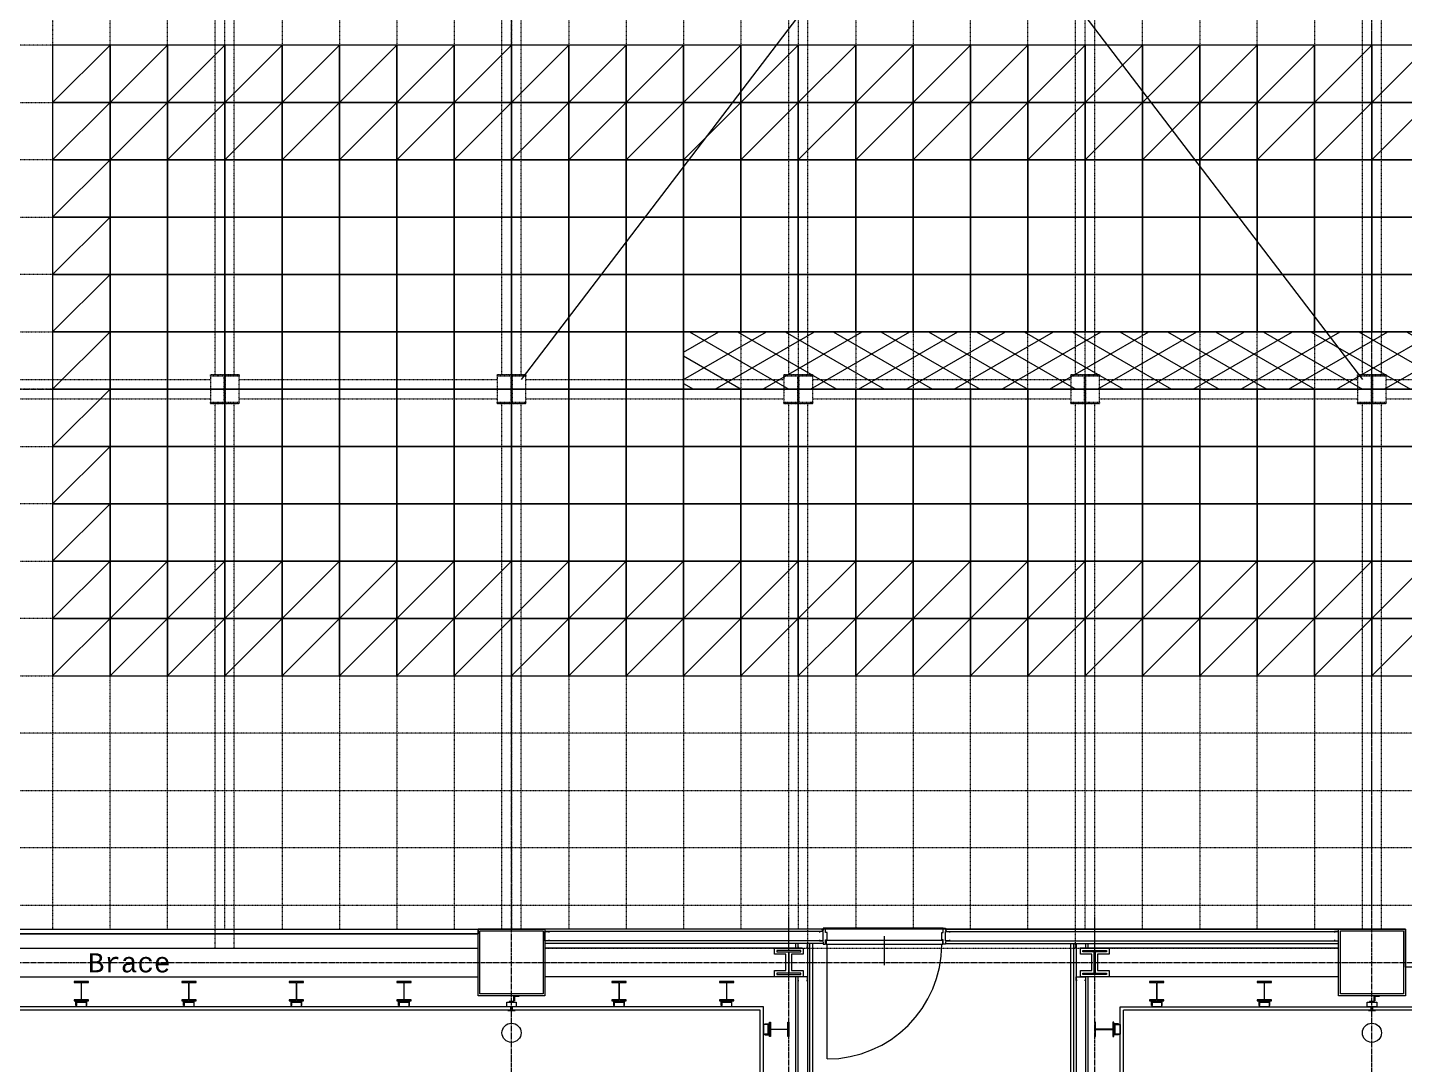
# Model space of a CAD drawing. Extents: x 73996 to 686888, y -9729 to 263202.
# Drawn here: x 295862 to 310266, y 180135 to 190987 of the extents above; entities that cross this region are included whole.
import ezdxf
from ezdxf.enums import TextEntityAlignment as Align

# ---------------------------------------------------------------- set-up
doc = ezdxf.new("R2010")
doc.units = 0
doc.header["$LTSCALE"] = 20
doc.linetypes.add('Data Center Layout_L20$0$CENTER', pattern=[2, 1.25, -0.25, 0.25, -0.25])
doc.linetypes.add('Data Center Layout_L20$0$DOTK1', pattern=[0.1, 0.05, -0.05])
for name, color, linetype, lineweight in [('Data Center Layout_L20$0$$ALDG', 252, 'Data Center Layout_L20$0$DOTK1', 0), ('Data Center Layout_L20$0$$ALDG-P', 252, 'Continuous', 0), ('Data Center Layout_L20$0$$AREA-RC', 252, 'Continuous', 0), ('Data Center Layout_L20$0$$OOBIKI', 252, 'Data Center Layout_L20$0$DOTK1', 0), ('Data Center Layout_L20$0$ARC', 252, 'Continuous', 0), ('Data Center Layout_L20$0$H-SIN', 252, 'Data Center Layout_L20$0$CENTER', 9), ('Data Center Layout_L20$0$HOJO1', 252, 'Continuous', 0), ('Data Center Layout_L20$0$K-SIN', 252, 'Data Center Layout_L20$0$CENTER', 9), ('Data Center Layout_L20$0$SUGATA3', 252, 'Continuous', 0)]:
    doc.layers.add(name, color=color, linetype=linetype, lineweight=lineweight)
doc.styles.add('Data Center Layout_L20$0$ATS', font='monotxt', dxfattribs={"bigfont": 'BIGFONT'})

# ---------------------------------------------------------------- blocks, each defined once
blk = doc.blocks.new('Data Center Layout_L20$0$45%-AL-G')
blk.add_line((600, 600), (0, 0))
blk.add_lwpolyline([(0, 0), (600, 0), (600, 600), (0, 600)], close=True)
blk = doc.blocks.new('Data Center Layout_L20$0$BLANK')
blk.add_lwpolyline([(0, 0), (600, 0), (600, 600), (0, 600)], close=True)
blk = doc.blocks.new('Data Center Layout_L20$0$A$C80dc7663')
at = {"layer": 'Data Center Layout_L20$0$$ALDG-P', "linetype": 'Data Center Layout_L20$0$DOTK1'}
h = blk.add_hatch(dxfattribs=at)
h.set_pattern_fill('EXP', color=256, scale=100, style=0)
h.set_pattern_definition([(30, (275940.24, 28654.4), (-125, 216.50635), []), (330, (275940.24, 28654.4), (125, 216.50635), [])])
h.paths.add_polyline_path([(344740.24, 154045.59), (362140.24, 154045.59), (362140.24, 154645.59), (344740.24, 154645.59)])
at = {"layer": 'Data Center Layout_L20$0$$ALDG'}
for p, q in [((339340.24, 148395.59), (339340.24, 184153.09)), ((339940.24, 148395.59), (339940.24, 184153.09)), ((340540.24, 184153.09), (340540.24, 148395.59)), ((341140.24, 184153.09), (341140.24, 148395.59)), ((341740.24, 184153.09), (341740.24, 148395.59)), ((342340.24, 184153.09), (342340.24, 148395.59)), ((343540.24, 184153.09), (343540.24, 148395.59)), ((344140.24, 184153.09), (344140.24, 148395.59)), ((344740.24, 184153.09), (344740.24, 148395.59)), ((345340.24, 184153.09), (345340.24, 148395.59)), ((345940.24, 184153.09), (345940.24, 148395.59)), ((346540.24, 184153.09), (346540.24, 148410.59)), ((347140.24, 184153.09), (347140.24, 148410.59)), ((347740.24, 148395.59), (347740.24, 184153.09)), ((348340.24, 148395.59), (348340.24, 184153.09)), ((348940.24, 148395.59), (348940.24, 184153.09)), ((349540.24, 148395.59), (349540.24, 184153.09)), ((350140.24, 184153.09), (350140.24, 148395.59)), ((350740.24, 148395.59), (350740.24, 184153.09)), ((351340.24, 184153.09), (351340.24, 148395.59)), ((338140.24, 179845.59), (338140.24, 148395.59)), ((338740.24, 148395.59), (338740.24, 179845.59)), ((342940.24, 165695.59), (342940.24, 148395.59)), ((351940.24, 148395.59), (351940.24, 165695.59)), ((531290.24, 157645.59), (334590.24, 157645.59)), ((334590.24, 157045.59), (531290.24, 157045.59)), ((531290.24, 156445.59), (334590.24, 156445.59)), ((334590.24, 155845.59), (531290.24, 155845.59)), ((531290.24, 155245.59), (334590.24, 155245.59)), ((334590.24, 154645.59), (531290.24, 154645.59)), ((531290.24, 154045.59), (334590.24, 154045.59)), ((334590.24, 153445.59), (531290.24, 153445.59)), ((531290.24, 152845.59), (334590.24, 152845.59)), ((334590.24, 152245.59), (531290.24, 152245.59)), ((531290.24, 151645.59), (334590.24, 151645.59)), ((334590.24, 151045.59), (531290.24, 151045.59)), ((531290.24, 150445.59), (334590.24, 150445.59)), ((334590.24, 149845.59), (531290.24, 149845.59)), ((531290.24, 149245.59), (334590.24, 149245.59)), ((334590.24, 148645.59), (362115.24, 148645.59))]:
    blk.add_line(p, q, dxfattribs=at)
at = {"layer": 'Data Center Layout_L20$0$$AREA-RC'}
blk.add_lwpolyline([(334590.24, 148345.59), (334590.24, 165445.59), (396940.24, 165445.59), (396940.24, 163045.59), (360940.24, 163045.59), (360940.24, 162445.59), (338140.24, 162445.59), (338140.24, 161245.59), (362140.24, 161245.59), (362140.24, 157645.59), (338140.24, 157645.59), (338140.24, 151045.59), (385540.24, 151045.59), (385540.24, 148945.59), (362165.24, 148945.59), (362165.24, 147995.59), (361290.24, 147995.59), (361290.24, 148395.59), (360590.24, 148395.59), (360590.24, 147995.59), (352290.24, 147995.59), (352290.24, 148395.59), (342590.24, 148395.59), (342590.24, 148345.59)], close=True, dxfattribs=at)
at = {"layer": 'Data Center Layout_L20$0$$OOBIKI'}
for p, q in [((339840.24, 154195.59), (339840.24, 159895.59)), ((340040.24, 154195.59), (340040.24, 159895.59)), ((342840.24, 154195.59), (342840.24, 159895.59)), ((343040.24, 154195.59), (343040.24, 159895.59)), ((345840.24, 154195.59), (345840.24, 159895.59)), ((346040.24, 154195.59), (346040.24, 159895.59)), ((348840.24, 154195.59), (348840.24, 159895.59)), ((349040.24, 154195.59), (349040.24, 159895.59)), ((351840.24, 154195.59), (351840.24, 159895.59)), ((352040.24, 154195.59), (352040.24, 159895.59)), ((337090.24, 154145.59), (339790.24, 154145.59)), ((340090.24, 154145.59), (342790.24, 154145.59)), ((343090.24, 154145.59), (345790.24, 154145.59)), ((346090.24, 154145.59), (348790.24, 154145.59)), ((349090.24, 154145.59), (351790.24, 154145.59)), ((352090.24, 154145.59), (354790.24, 154145.59)), ((337090.24, 153945.59), (339790.24, 153945.59)), ((339840.24, 148195.59), (339840.24, 153895.59)), ((340040.24, 148195.59), (340040.24, 153895.59)), ((340090.24, 153945.59), (342790.24, 153945.59)), ((342840.24, 148395.59), (342840.24, 153895.59)), ((343040.24, 148395.59), (343040.24, 153895.59)), ((343090.24, 153945.59), (345790.24, 153945.59)), ((345840.24, 148195.59), (345840.24, 153895.59)), ((346040.24, 148195.59), (346040.24, 153895.59)), ((346090.24, 153945.59), (348790.24, 153945.59)), ((348840.24, 148195.59), (348840.24, 153895.59)), ((349040.24, 148195.59), (349040.24, 153895.59)), ((349090.24, 153945.59), (351790.24, 153945.59)), ((351840.24, 148395.59), (351840.24, 153895.59)), ((352040.24, 148395.59), (352040.24, 153895.59)), ((352090.24, 153945.59), (354790.24, 153945.59)), ((334290.24, 148195.59), (342590.24, 148195.59)), ((343290.24, 148195.59), (351590.24, 148195.59))]:
    blk.add_line(p, q, dxfattribs=at)
at = {"layer": 'Data Center Layout_L20$0$$OOBIKI', "linetype": 'Data Center Layout_L20$0$DOTK1'}
for points in [[(339790.24, 154195.59), (340090.24, 154195.59), (340090.24, 154180.59), (339945.24, 154180.59), (339945.24, 153910.59), (340090.24, 153910.59), (340090.24, 153895.59), (339790.24, 153895.59), (339790.24, 153910.59), (339935.24, 153910.59), (339935.24, 154180.59), (339790.24, 154180.59)], [(342790.24, 154195.59), (343090.24, 154195.59), (343090.24, 154180.59), (342945.24, 154180.59), (342945.24, 153910.59), (343090.24, 153910.59), (343090.24, 153895.59), (342790.24, 153895.59), (342790.24, 153910.59), (342935.24, 153910.59), (342935.24, 154180.59), (342790.24, 154180.59)], [(345790.24, 154195.59), (346090.24, 154195.59), (346090.24, 154180.59), (345945.24, 154180.59), (345945.24, 153910.59), (346090.24, 153910.59), (346090.24, 153895.59), (345790.24, 153895.59), (345790.24, 153910.59), (345935.24, 153910.59), (345935.24, 154180.59), (345790.24, 154180.59)], [(348790.24, 154195.59), (349090.24, 154195.59), (349090.24, 154180.59), (348945.24, 154180.59), (348945.24, 153910.59), (349090.24, 153910.59), (349090.24, 153895.59), (348790.24, 153895.59), (348790.24, 153910.59), (348935.24, 153910.59), (348935.24, 154180.59), (348790.24, 154180.59)], [(351790.24, 154195.59), (352090.24, 154195.59), (352090.24, 154180.59), (351945.24, 154180.59), (351945.24, 153910.59), (352090.24, 153910.59), (352090.24, 153895.59), (351790.24, 153895.59), (351790.24, 153910.59), (351935.24, 153910.59), (351935.24, 154180.59), (351790.24, 154180.59)]]:
    blk.add_lwpolyline(points, close=True, dxfattribs=at)
at = {"layer": 'Data Center Layout_L20$0$$OOBIKI'}
for points in [[(339790.24, 153895.59), (340090.24, 153895.59), (340090.24, 154195.59), (339790.24, 154195.59)], [(342790.24, 153895.59), (343090.24, 153895.59), (343090.24, 154195.59), (342790.24, 154195.59)], [(345790.24, 153895.59), (346090.24, 153895.59), (346090.24, 154195.59), (345790.24, 154195.59)], [(348790.24, 153895.59), (349090.24, 153895.59), (349090.24, 154195.59), (348790.24, 154195.59)], [(351790.24, 153895.59), (352090.24, 153895.59), (352090.24, 154195.59), (351790.24, 154195.59)]]:
    blk.add_lwpolyline(points, close=True, dxfattribs=at)
at = {"layer": 'Data Center Layout_L20$0$ARC', "linetype": 'Continuous'}
for p, q in [((334590.24, 148395.59), (342590.24, 148395.59)), ((334590.24, 148345.59), (342590.24, 148345.59)), ((346240.24, 147035.59), (346240.24, 148235.59)), ((346840.24, 148016.59), (346840.24, 148320.59))]:
    blk.add_line(p, q, dxfattribs=at)
at = {"layer": 'Data Center Layout_L20$0$ARC'}
for p, q in [((346200.24, 148395.59), (343290.24, 148395.59)), ((346200.24, 148370.59), (343290.24, 148370.59)), ((347455.24, 148405.59), (346225.24, 148405.59)), ((347480.24, 148395.59), (351590.24, 148395.59)), ((347480.24, 148370.59), (351590.24, 148370.59)), ((346200.24, 148270.59), (343290.24, 148270.59)), ((346200.24, 148245.59), (343290.24, 148245.59)), ((345910.24, 148245.59), (345910.24, 148195.59)), ((345935.24, 148245.59), (345935.24, 148195.59)), ((346035.24, 148245.59), (346035.24, 141620.59)), ((346060.24, 141645.59), (346060.24, 148245.59)), ((347480.24, 148270.59), (351590.24, 148270.59)), ((347480.24, 148245.59), (351590.24, 148245.59)), ((348820.24, 148245.59), (348820.24, 141645.59)), ((348845.24, 148245.59), (348845.24, 141620.59)), ((348945.24, 148245.59), (348945.24, 148195.59)), ((348970.24, 148245.59), (348970.24, 148195.59)), ((334290.24, 148195.59), (342590.24, 148195.59)), ((345981.71, 148195.59), (343290.24, 148195.59)), ((351590.24, 148195.59), (348886.24, 148195.59)), ((334290.24, 147895.59), (342590.24, 147895.59)), ((345981.71, 147895.59), (343290.24, 147895.59)), ((345910.24, 147895.59), (345910.24, 141495.59)), ((345935.24, 147895.59), (345935.24, 141520.59)), ((351590.24, 147895.59), (348886.24, 147895.59)), ((348945.24, 147895.59), (348945.24, 141520.59)), ((348970.24, 147895.59), (348970.24, 141495.59)), ((345575.24, 147580.59), (332940.24, 147580.59)), ((345540.24, 147545.59), (332940.24, 147545.59)), ((345540.24, 141045.59), (345540.24, 147545.59)), ((345575.24, 141080.59), (345575.24, 147580.59)), ((349305.24, 147580.59), (399575.24, 147580.59)), ((349305.24, 141080.59), (349305.24, 147580.59)), ((399540.24, 147545.59), (349340.24, 147545.59)), ((349340.24, 141045.59), (349340.24, 147545.59))]:
    blk.add_line(p, q, dxfattribs=at)
for points in [[(344740.24, 154045.59), (362140.24, 154045.59), (362140.24, 154645.59), (344740.24, 154645.59)], [(342590.24, 147695.59), (342590.24, 148395.59), (343290.24, 148395.59), (343290.24, 147695.59)], [(342610.24, 147715.59), (342610.24, 148375.59), (343270.24, 148375.59), (343270.24, 147715.59)], [(351590.24, 147695.59), (351590.24, 148395.59), (352290.24, 148395.59), (352290.24, 147695.59)], [(351610.24, 147715.59), (351610.24, 148375.59), (352270.24, 148375.59), (352270.24, 147715.59)], [(346230.24, 148235.59), (347450.24, 148235.59), (347450.24, 148275.59), (346230.24, 148275.59)], [(345990.24, 147895.59), (345690.24, 147895.59), (345690.24, 147959.59), (345810.74, 147959.59), (345810.74, 148131.59), (345690.24, 148131.59), (345690.24, 148195.59), (345990.24, 148195.59), (345990.24, 148131.59), (345869.74, 148131.59), (345869.74, 147959.59), (345990.24, 147959.59)], [(345965.24, 148170.59), (345715.24, 148170.59), (345715.24, 148156.59), (345835.74, 148156.59), (345835.74, 147934.59), (345715.24, 147934.59), (345715.24, 147920.59), (345965.24, 147920.59), (345965.24, 147934.59), (345844.74, 147934.59), (345844.74, 148156.59), (345965.24, 148156.59)], [(349190.24, 147895.59), (348890.24, 147895.59), (348890.24, 147959.59), (349010.74, 147959.59), (349010.74, 148131.59), (348890.24, 148131.59), (348890.24, 148195.59), (349190.24, 148195.59), (349190.24, 148131.59), (349069.74, 148131.59), (349069.74, 147959.59), (349190.24, 147959.59)], [(349165.24, 147920.59), (348915.24, 147920.59), (348915.24, 147934.59), (349035.74, 147934.59), (349035.74, 148156.59), (348915.24, 148156.59), (348915.24, 148170.59), (349165.24, 148170.59), (349165.24, 148156.59), (349044.74, 148156.59), (349044.74, 147934.59), (349165.24, 147934.59)], [(338365.24, 147645.59), (338515.24, 147645.59), (338515.24, 147654.59), (338443.24, 147654.59), (338443.24, 147836.59), (338515.24, 147836.59), (338515.24, 147845.59), (338365.24, 147845.59), (338365.24, 147836.59), (338437.24, 147836.59), (338437.24, 147654.59), (338365.24, 147654.59)], [(339490.24, 147645.59), (339640.24, 147645.59), (339640.24, 147654.59), (339568.24, 147654.59), (339568.24, 147836.59), (339640.24, 147836.59), (339640.24, 147845.59), (339490.24, 147845.59), (339490.24, 147836.59), (339562.24, 147836.59), (339562.24, 147654.59), (339490.24, 147654.59)], [(340615.24, 147645.59), (340765.24, 147645.59), (340765.24, 147654.59), (340693.24, 147654.59), (340693.24, 147836.59), (340765.24, 147836.59), (340765.24, 147845.59), (340615.24, 147845.59), (340615.24, 147836.59), (340687.24, 147836.59), (340687.24, 147654.59), (340615.24, 147654.59)], [(341740.24, 147645.59), (341890.24, 147645.59), (341890.24, 147654.59), (341818.24, 147654.59), (341818.24, 147836.59), (341890.24, 147836.59), (341890.24, 147845.59), (341740.24, 147845.59), (341740.24, 147836.59), (341812.24, 147836.59), (341812.24, 147654.59), (341740.24, 147654.59)], [(343990.24, 147645.59), (344140.24, 147645.59), (344140.24, 147654.59), (344068.24, 147654.59), (344068.24, 147836.59), (344140.24, 147836.59), (344140.24, 147845.59), (343990.24, 147845.59), (343990.24, 147836.59), (344062.24, 147836.59), (344062.24, 147654.59), (343990.24, 147654.59)], [(345115.24, 147645.59), (345265.24, 147645.59), (345265.24, 147654.59), (345193.24, 147654.59), (345193.24, 147836.59), (345265.24, 147836.59), (345265.24, 147845.59), (345115.24, 147845.59), (345115.24, 147836.59), (345187.24, 147836.59), (345187.24, 147654.59), (345115.24, 147654.59)], [(349615.24, 147645.59), (349765.24, 147645.59), (349765.24, 147654.59), (349693.24, 147654.59), (349693.24, 147836.59), (349765.24, 147836.59), (349765.24, 147845.59), (349615.24, 147845.59), (349615.24, 147836.59), (349687.24, 147836.59), (349687.24, 147654.59), (349615.24, 147654.59)], [(350740.24, 147645.59), (350890.24, 147645.59), (350890.24, 147654.59), (350818.24, 147654.59), (350818.24, 147836.59), (350890.24, 147836.59), (350890.24, 147845.59), (350740.24, 147845.59), (350740.24, 147836.59), (350812.24, 147836.59), (350812.24, 147654.59), (350740.24, 147654.59)], [(338384.24, 147595.59), (338384.24, 147645.59), (338434.24, 147645.59), (338434.24, 147639.59), (338390.24, 147639.59), (338390.24, 147595.59)], [(338496.24, 147595.59), (338496.24, 147645.59), (338446.24, 147645.59), (338446.24, 147639.59), (338490.24, 147639.59), (338490.24, 147595.59)], [(339509.24, 147595.59), (339509.24, 147645.59), (339559.24, 147645.59), (339559.24, 147639.59), (339515.24, 147639.59), (339515.24, 147595.59)], [(339621.24, 147595.59), (339621.24, 147645.59), (339571.24, 147645.59), (339571.24, 147639.59), (339615.24, 147639.59), (339615.24, 147595.59)], [(340634.24, 147595.59), (340634.24, 147645.59), (340684.24, 147645.59), (340684.24, 147639.59), (340640.24, 147639.59), (340640.24, 147595.59)], [(340746.24, 147595.59), (340746.24, 147645.59), (340696.24, 147645.59), (340696.24, 147639.59), (340740.24, 147639.59), (340740.24, 147595.59)], [(341759.24, 147595.59), (341759.24, 147645.59), (341809.24, 147645.59), (341809.24, 147639.59), (341765.24, 147639.59), (341765.24, 147595.59)], [(341871.24, 147595.59), (341871.24, 147645.59), (341821.24, 147645.59), (341821.24, 147639.59), (341865.24, 147639.59), (341865.24, 147595.59)], [(342915.24, 147630.59), (342965.24, 147630.59), (342965.24, 147680.59), (342959.24, 147680.59), (342959.24, 147636.59), (342915.24, 147636.59)], [(342965.24, 147645.59), (342965.24, 147695.59), (343015.24, 147695.59), (343015.24, 147689.59), (342971.24, 147689.59), (342971.24, 147645.59)], [(344009.24, 147595.59), (344009.24, 147645.59), (344059.24, 147645.59), (344059.24, 147639.59), (344015.24, 147639.59), (344015.24, 147595.59)], [(344121.24, 147595.59), (344121.24, 147645.59), (344071.24, 147645.59), (344071.24, 147639.59), (344115.24, 147639.59), (344115.24, 147595.59)], [(345134.24, 147595.59), (345134.24, 147645.59), (345184.24, 147645.59), (345184.24, 147639.59), (345140.24, 147639.59), (345140.24, 147595.59)], [(345246.24, 147595.59), (345246.24, 147645.59), (345196.24, 147645.59), (345196.24, 147639.59), (345240.24, 147639.59), (345240.24, 147595.59)], [(349634.24, 147595.59), (349634.24, 147645.59), (349684.24, 147645.59), (349684.24, 147639.59), (349640.24, 147639.59), (349640.24, 147595.59)], [(349746.24, 147595.59), (349746.24, 147645.59), (349696.24, 147645.59), (349696.24, 147639.59), (349740.24, 147639.59), (349740.24, 147595.59)], [(350759.24, 147595.59), (350759.24, 147645.59), (350809.24, 147645.59), (350809.24, 147639.59), (350765.24, 147639.59), (350765.24, 147595.59)], [(350871.24, 147595.59), (350871.24, 147645.59), (350821.24, 147645.59), (350821.24, 147639.59), (350865.24, 147639.59), (350865.24, 147595.59)], [(351915.24, 147630.59), (351965.24, 147630.59), (351965.24, 147680.59), (351959.24, 147680.59), (351959.24, 147636.59), (351915.24, 147636.59)], [(351965.24, 147645.59), (351965.24, 147695.59), (352015.24, 147695.59), (352015.24, 147689.59), (351971.24, 147689.59), (351971.24, 147645.59)], [(338390.24, 147630.59), (338490.24, 147630.59), (338490.24, 147580.59), (338390.24, 147580.59)], [(339515.24, 147630.59), (339615.24, 147630.59), (339615.24, 147580.59), (339515.24, 147580.59)], [(340640.24, 147630.59), (340740.24, 147630.59), (340740.24, 147580.59), (340640.24, 147580.59)], [(341765.24, 147630.59), (341865.24, 147630.59), (341865.24, 147580.59), (341765.24, 147580.59)], [(342890.24, 147630.59), (342990.24, 147630.59), (342990.24, 147580.59), (342890.24, 147580.59)], [(342930.24, 147545.59), (342950.24, 147545.59), (342950.24, 147580.59), (342930.24, 147580.59)], [(344015.24, 147630.59), (344115.24, 147630.59), (344115.24, 147580.59), (344015.24, 147580.59)], [(345140.24, 147630.59), (345240.24, 147630.59), (345240.24, 147580.59), (345140.24, 147580.59)], [(349640.24, 147630.59), (349740.24, 147630.59), (349740.24, 147580.59), (349640.24, 147580.59)], [(350765.24, 147630.59), (350865.24, 147630.59), (350865.24, 147580.59), (350765.24, 147580.59)], [(351890.24, 147630.59), (351990.24, 147630.59), (351990.24, 147580.59), (351890.24, 147580.59)], [(351930.24, 147545.59), (351950.24, 147545.59), (351950.24, 147580.59), (351930.24, 147580.59)], [(345625.24, 147295.59), (345625.24, 147395.59), (345575.24, 147395.59), (345575.24, 147295.59)], [(345590.24, 147401.59), (345640.24, 147401.59), (345640.24, 147351.59), (345634.24, 147351.59), (345634.24, 147395.59), (345590.24, 147395.59)], [(345640.24, 147270.59), (345640.24, 147420.59), (345649.24, 147420.59), (345649.24, 147348.59), (345831.24, 147348.59), (345831.24, 147420.59), (345840.24, 147420.59), (345840.24, 147270.59), (345831.24, 147270.59), (345831.24, 147342.59), (345649.24, 147342.59), (345649.24, 147270.59)], [(349240.24, 147270.59), (349240.24, 147420.59), (349231.24, 147420.59), (349231.24, 147348.59), (349049.24, 147348.59), (349049.24, 147420.59), (349040.24, 147420.59), (349040.24, 147270.59), (349049.24, 147270.59), (349049.24, 147342.59), (349231.24, 147342.59), (349231.24, 147270.59)], [(349290.24, 147401.59), (349240.24, 147401.59), (349240.24, 147351.59), (349246.24, 147351.59), (349246.24, 147395.59), (349290.24, 147395.59)], [(349255.24, 147295.59), (349255.24, 147395.59), (349305.24, 147395.59), (349305.24, 147295.59)], [(345590.24, 147289.59), (345640.24, 147289.59), (345640.24, 147339.59), (345634.24, 147339.59), (345634.24, 147295.59), (345590.24, 147295.59)], [(349290.24, 147289.59), (349240.24, 147289.59), (349240.24, 147339.59), (349246.24, 147339.59), (349246.24, 147295.59), (349290.24, 147295.59)]]:
    blk.add_lwpolyline(points, close=True, dxfattribs=at)
for points in [[(343330.24, 148280.59), (343330.24, 148270.59), (343290.24, 148270.59), (343290.24, 148370.59), (343330.24, 148370.59), (343330.24, 148360.59)], [(346160.24, 148280.59), (346160.24, 148270.59), (346200.24, 148270.59), (346200.24, 148370.59), (346160.24, 148370.59), (346160.24, 148360.59)], [(346200.24, 148260.59), (346200.24, 148235.59), (346225.24, 148235.59), (346225.24, 148280.59), (346240.24, 148280.59), (346240.24, 148360.59), (346225.24, 148360.59), (346225.24, 148405.59), (346200.24, 148405.59), (346200.24, 148380.59)], [(347480.24, 148260.59), (347480.24, 148235.59), (347455.24, 148235.59), (347455.24, 148280.59), (347440.24, 148280.59), (347440.24, 148360.59), (347455.24, 148360.59), (347455.24, 148405.59), (347480.24, 148405.59), (347480.24, 148380.59)], [(347520.24, 148280.59), (347520.24, 148270.59), (347480.24, 148270.59), (347480.24, 148370.59), (347520.24, 148370.59), (347520.24, 148360.59)], [(351550.24, 148280.59), (351550.24, 148270.59), (351590.24, 148270.59), (351590.24, 148370.59), (351550.24, 148370.59), (351550.24, 148360.59)], [(346025.24, 148205.59), (346035.24, 148205.59), (346035.24, 148245.59), (345935.24, 148245.59), (345935.24, 148205.59), (345945.24, 148205.59)], [(346025.24, 147855.59), (346035.24, 147855.59), (346035.24, 147895.59), (345935.24, 147895.59), (345935.24, 147855.59), (345945.24, 147855.59)], [(348855.24, 147855.59), (348845.24, 147855.59), (348845.24, 147895.59), (348945.24, 147895.59), (348945.24, 147855.59), (348935.24, 147855.59)], [(342902.74, 147543.59), (342932.74, 147543.59), (342932.74, 147559.59), (342947.74, 147559.59), (342947.74, 147543.59), (342977.74, 147543.59)], [(351902.74, 147543.59), (351932.74, 147543.59), (351932.74, 147559.59), (351947.74, 147559.59), (351947.74, 147543.59), (351977.74, 147543.59)]]:
    blk.add_lwpolyline(points, dxfattribs=at)
for points in [[(346200.24, 148395.59), (346200.24, 148383.09), (346190.24, 148383.09), (346190.24, 148395.59, 0.78004585)], [(347480.24, 148395.59), (347480.24, 148383.09), (347490.24, 148383.09), (347490.24, 148395.59, -0.78004585)]]:
    blk.add_lwpolyline(points, format="xyb", close=True, dxfattribs=at)
for centre in [(342940.24, 147309.34), (351940.24, 147309.34)]:
    blk.add_circle(centre, 100, dxfattribs=at)
at = {"layer": 'Data Center Layout_L20$0$ARC', "linetype": 'Continuous'}
blk.add_arc((346240.24, 148235.59), 1200, 270, 0, dxfattribs=at)
at = {"layer": 'Data Center Layout_L20$0$H-SIN'}
for p, q in [((342940.24, 124521.53), (342940.24, 230045.59)), ((351940.24, 124521.53), (351940.24, 230045.59)), ((294307.41, 154045.59), (588940.24, 154045.59)), ((294307.41, 148045.59), (588940.24, 148045.59))]:
    blk.add_line(p, q, dxfattribs=at)
at = {"layer": 'Data Center Layout_L20$0$HOJO1'}
for p, q in [((343040.24, 165695.59), (351840.24, 154145.59)), ((351840.24, 165695.59), (343040.24, 154145.59))]:
    blk.add_line(p, q, dxfattribs=at)
at = {"layer": 'Data Center Layout_L20$0$K-SIN'}
for p, q in [((345840.24, 140045.59), (345840.24, 148545.59)), ((345840.24, 140045.59), (345840.24, 148545.59)), ((349040.24, 140045.59), (349040.24, 148545.59)), ((349040.24, 140045.59), (349040.24, 148545.59))]:
    blk.add_line(p, q, dxfattribs=at)
at = {"layer": 'Data Center Layout_L20$0$SUGATA3'}
for p, q in [((346090.24, 141675.59), (346090.24, 148245.59)), ((348790.24, 141675.59), (348790.24, 148245.59))]:
    blk.add_line(p, q, dxfattribs=at)
at = {"layer": 'Data Center Layout_L20$0$$ALDG-P'}
for name, p in [('Data Center Layout_L20$0$45%-AL-G', (338140.24, 157045.59)), ('Data Center Layout_L20$0$45%-AL-G', (338740.24, 157045.59)), ('Data Center Layout_L20$0$45%-AL-G', (339340.24, 157045.59)), ('Data Center Layout_L20$0$45%-AL-G', (339940.24, 157045.59)), ('Data Center Layout_L20$0$45%-AL-G', (340540.24, 157045.59)), ('Data Center Layout_L20$0$45%-AL-G', (341140.24, 157045.59)), ('Data Center Layout_L20$0$45%-AL-G', (341740.24, 157045.59)), ('Data Center Layout_L20$0$45%-AL-G', (342340.24, 157045.59)), ('Data Center Layout_L20$0$45%-AL-G', (342940.24, 157045.59)), ('Data Center Layout_L20$0$45%-AL-G', (343540.24, 157045.59)), ('Data Center Layout_L20$0$45%-AL-G', (344140.24, 157045.59)), ('Data Center Layout_L20$0$45%-AL-G', (344740.24, 157045.59)), ('Data Center Layout_L20$0$45%-AL-G', (345340.24, 157045.59)), ('Data Center Layout_L20$0$45%-AL-G', (345940.24, 157045.59)), ('Data Center Layout_L20$0$45%-AL-G', (346540.24, 157045.59)), ('Data Center Layout_L20$0$45%-AL-G', (347140.24, 157045.59)), ('Data Center Layout_L20$0$45%-AL-G', (347740.24, 157045.59)), ('Data Center Layout_L20$0$45%-AL-G', (348340.24, 157045.59)), ('Data Center Layout_L20$0$45%-AL-G', (348940.24, 157045.59)), ('Data Center Layout_L20$0$45%-AL-G', (349540.24, 157045.59)), ('Data Center Layout_L20$0$45%-AL-G', (350140.24, 157045.59)), ('Data Center Layout_L20$0$45%-AL-G', (350740.24, 157045.59)), ('Data Center Layout_L20$0$45%-AL-G', (351340.24, 157045.59)), ('Data Center Layout_L20$0$45%-AL-G', (351940.24, 157045.59)), ('Data Center Layout_L20$0$45%-AL-G', (338140.24, 156445.59)), ('Data Center Layout_L20$0$45%-AL-G', (338740.24, 156445.59)), ('Data Center Layout_L20$0$45%-AL-G', (339340.24, 156445.59)), ('Data Center Layout_L20$0$45%-AL-G', (339940.24, 156445.59)), ('Data Center Layout_L20$0$45%-AL-G', (340540.24, 156445.59)), ('Data Center Layout_L20$0$45%-AL-G', (341140.24, 156445.59)), ('Data Center Layout_L20$0$45%-AL-G', (341740.24, 156445.59)), ('Data Center Layout_L20$0$45%-AL-G', (342340.24, 156445.59)), ('Data Center Layout_L20$0$45%-AL-G', (342940.24, 156445.59)), ('Data Center Layout_L20$0$45%-AL-G', (343540.24, 156445.59)), ('Data Center Layout_L20$0$45%-AL-G', (344140.24, 156445.59)), ('Data Center Layout_L20$0$45%-AL-G', (344740.24, 156445.59)), ('Data Center Layout_L20$0$45%-AL-G', (345340.24, 156445.59)), ('Data Center Layout_L20$0$45%-AL-G', (345940.24, 156445.59)), ('Data Center Layout_L20$0$45%-AL-G', (346540.24, 156445.59)), ('Data Center Layout_L20$0$45%-AL-G', (347140.24, 156445.59)), ('Data Center Layout_L20$0$45%-AL-G', (347740.24, 156445.59)), ('Data Center Layout_L20$0$45%-AL-G', (348340.24, 156445.59)), ('Data Center Layout_L20$0$45%-AL-G', (348940.24, 156445.59)), ('Data Center Layout_L20$0$45%-AL-G', (349540.24, 156445.59)), ('Data Center Layout_L20$0$45%-AL-G', (350140.24, 156445.59)), ('Data Center Layout_L20$0$45%-AL-G', (350740.24, 156445.59)), ('Data Center Layout_L20$0$45%-AL-G', (351340.24, 156445.59)), ('Data Center Layout_L20$0$45%-AL-G', (351940.24, 156445.59)), ('Data Center Layout_L20$0$45%-AL-G', (338140.24, 155845.59)), ('Data Center Layout_L20$0$BLANK', (338740.24, 155845.59)), ('Data Center Layout_L20$0$BLANK', (339340.24, 155845.59)), ('Data Center Layout_L20$0$BLANK', (339940.24, 155845.59)), ('Data Center Layout_L20$0$BLANK', (340540.24, 155845.59)), ('Data Center Layout_L20$0$BLANK', (341140.24, 155845.59)), ('Data Center Layout_L20$0$BLANK', (341740.24, 155845.59)), ('Data Center Layout_L20$0$BLANK', (342340.24, 155845.59)), ('Data Center Layout_L20$0$BLANK', (342940.24, 155845.59)), ('Data Center Layout_L20$0$BLANK', (343540.24, 155845.59)), ('Data Center Layout_L20$0$BLANK', (344140.24, 155845.59)), ('Data Center Layout_L20$0$BLANK', (344740.24, 155845.59)), ('Data Center Layout_L20$0$BLANK', (345340.24, 155845.59)), ('Data Center Layout_L20$0$BLANK', (345940.24, 155845.59)), ('Data Center Layout_L20$0$BLANK', (346540.24, 155845.59)), ('Data Center Layout_L20$0$BLANK', (347140.24, 155845.59)), ('Data Center Layout_L20$0$BLANK', (347740.24, 155845.59)), ('Data Center Layout_L20$0$BLANK', (348340.24, 155845.59)), ('Data Center Layout_L20$0$BLANK', (348940.24, 155845.59)), ('Data Center Layout_L20$0$BLANK', (349540.24, 155845.59)), ('Data Center Layout_L20$0$BLANK', (350140.24, 155845.59)), ('Data Center Layout_L20$0$BLANK', (350740.24, 155845.59)), ('Data Center Layout_L20$0$BLANK', (351340.24, 155845.59)), ('Data Center Layout_L20$0$BLANK', (351940.24, 155845.59)), ('Data Center Layout_L20$0$45%-AL-G', (338140.24, 155245.59)), ('Data Center Layout_L20$0$BLANK', (338740.24, 155245.59)), ('Data Center Layout_L20$0$BLANK', (339340.24, 155245.59)), ('Data Center Layout_L20$0$BLANK', (339940.24, 155245.59)), ('Data Center Layout_L20$0$BLANK', (340540.24, 155245.59)), ('Data Center Layout_L20$0$BLANK', (341140.24, 155245.59)), ('Data Center Layout_L20$0$BLANK', (341740.24, 155245.59)), ('Data Center Layout_L20$0$BLANK', (342340.24, 155245.59)), ('Data Center Layout_L20$0$BLANK', (342940.24, 155245.59)), ('Data Center Layout_L20$0$BLANK', (343540.24, 155245.59)), ('Data Center Layout_L20$0$BLANK', (344140.24, 155245.59)), ('Data Center Layout_L20$0$BLANK', (344740.24, 155245.59)), ('Data Center Layout_L20$0$BLANK', (345340.24, 155245.59)), ('Data Center Layout_L20$0$BLANK', (345940.24, 155245.59)), ('Data Center Layout_L20$0$BLANK', (346540.24, 155245.59)), ('Data Center Layout_L20$0$BLANK', (347140.24, 155245.59)), ('Data Center Layout_L20$0$BLANK', (347740.24, 155245.59)), ('Data Center Layout_L20$0$BLANK', (348340.24, 155245.59)), ('Data Center Layout_L20$0$BLANK', (348940.24, 155245.59)), ('Data Center Layout_L20$0$BLANK', (349540.24, 155245.59)), ('Data Center Layout_L20$0$BLANK', (350140.24, 155245.59)), ('Data Center Layout_L20$0$BLANK', (350740.24, 155245.59)), ('Data Center Layout_L20$0$BLANK', (351340.24, 155245.59)), ('Data Center Layout_L20$0$BLANK', (351940.24, 155245.59)), ('Data Center Layout_L20$0$45%-AL-G', (338140.24, 154645.59)), ('Data Center Layout_L20$0$BLANK', (338740.24, 154645.59)), ('Data Center Layout_L20$0$BLANK', (339340.24, 154645.59)), ('Data Center Layout_L20$0$BLANK', (339940.24, 154645.59)), ('Data Center Layout_L20$0$BLANK', (340540.24, 154645.59)), ('Data Center Layout_L20$0$BLANK', (341140.24, 154645.59)), ('Data Center Layout_L20$0$BLANK', (341740.24, 154645.59)), ('Data Center Layout_L20$0$BLANK', (342340.24, 154645.59)), ('Data Center Layout_L20$0$BLANK', (342940.24, 154645.59)), ('Data Center Layout_L20$0$BLANK', (343540.24, 154645.59)), ('Data Center Layout_L20$0$BLANK', (344140.24, 154645.59)), ('Data Center Layout_L20$0$BLANK', (344740.24, 154645.59)), ('Data Center Layout_L20$0$BLANK', (345340.24, 154645.59)), ('Data Center Layout_L20$0$BLANK', (345940.24, 154645.59)), ('Data Center Layout_L20$0$BLANK', (346540.24, 154645.59)), ('Data Center Layout_L20$0$BLANK', (347140.24, 154645.59)), ('Data Center Layout_L20$0$BLANK', (347740.24, 154645.59)), ('Data Center Layout_L20$0$BLANK', (348340.24, 154645.59)), ('Data Center Layout_L20$0$BLANK', (348940.24, 154645.59)), ('Data Center Layout_L20$0$BLANK', (349540.24, 154645.59)), ('Data Center Layout_L20$0$BLANK', (350140.24, 154645.59)), ('Data Center Layout_L20$0$BLANK', (350740.24, 154645.59)), ('Data Center Layout_L20$0$BLANK', (351340.24, 154645.59)), ('Data Center Layout_L20$0$BLANK', (351940.24, 154645.59)), ('Data Center Layout_L20$0$45%-AL-G', (338140.24, 154045.59)), ('Data Center Layout_L20$0$BLANK', (338740.24, 154045.59)), ('Data Center Layout_L20$0$BLANK', (339340.24, 154045.59)), ('Data Center Layout_L20$0$BLANK', (339940.24, 154045.59)), ('Data Center Layout_L20$0$BLANK', (340540.24, 154045.59)), ('Data Center Layout_L20$0$BLANK', (341140.24, 154045.59)), ('Data Center Layout_L20$0$BLANK', (341740.24, 154045.59)), ('Data Center Layout_L20$0$BLANK', (342340.24, 154045.59)), ('Data Center Layout_L20$0$BLANK', (342940.24, 154045.59)), ('Data Center Layout_L20$0$BLANK', (343540.24, 154045.59)), ('Data Center Layout_L20$0$BLANK', (344140.24, 154045.59)), ('Data Center Layout_L20$0$45%-AL-G', (338140.24, 153445.59)), ('Data Center Layout_L20$0$BLANK', (338740.24, 153445.59)), ('Data Center Layout_L20$0$BLANK', (339340.24, 153445.59)), ('Data Center Layout_L20$0$BLANK', (339940.24, 153445.59)), ('Data Center Layout_L20$0$BLANK', (340540.24, 153445.59)), ('Data Center Layout_L20$0$BLANK', (341140.24, 153445.59)), ('Data Center Layout_L20$0$BLANK', (341740.24, 153445.59)), ('Data Center Layout_L20$0$BLANK', (342340.24, 153445.59)), ('Data Center Layout_L20$0$BLANK', (342940.24, 153445.59)), ('Data Center Layout_L20$0$BLANK', (343540.24, 153445.59)), ('Data Center Layout_L20$0$BLANK', (344140.24, 153445.59)), ('Data Center Layout_L20$0$BLANK', (344740.24, 153445.59)), ('Data Center Layout_L20$0$BLANK', (345340.24, 153445.59)), ('Data Center Layout_L20$0$BLANK', (345940.24, 153445.59)), ('Data Center Layout_L20$0$BLANK', (346540.24, 153445.59)), ('Data Center Layout_L20$0$BLANK', (347140.24, 153445.59)), ('Data Center Layout_L20$0$BLANK', (347740.24, 153445.59)), ('Data Center Layout_L20$0$BLANK', (348340.24, 153445.59)), ('Data Center Layout_L20$0$BLANK', (348940.24, 153445.59)), ('Data Center Layout_L20$0$BLANK', (349540.24, 153445.59)), ('Data Center Layout_L20$0$BLANK', (350140.24, 153445.59)), ('Data Center Layout_L20$0$BLANK', (350740.24, 153445.59)), ('Data Center Layout_L20$0$BLANK', (351340.24, 153445.59)), ('Data Center Layout_L20$0$BLANK', (351940.24, 153445.59)), ('Data Center Layout_L20$0$45%-AL-G', (338140.24, 152845.59)), ('Data Center Layout_L20$0$BLANK', (338740.24, 152845.59)), ('Data Center Layout_L20$0$BLANK', (339340.24, 152845.59)), ('Data Center Layout_L20$0$BLANK', (339940.24, 152845.59)), ('Data Center Layout_L20$0$BLANK', (340540.24, 152845.59)), ('Data Center Layout_L20$0$BLANK', (341140.24, 152845.59)), ('Data Center Layout_L20$0$BLANK', (341740.24, 152845.59)), ('Data Center Layout_L20$0$BLANK', (342340.24, 152845.59)), ('Data Center Layout_L20$0$BLANK', (342940.24, 152845.59)), ('Data Center Layout_L20$0$BLANK', (343540.24, 152845.59)), ('Data Center Layout_L20$0$BLANK', (344140.24, 152845.59)), ('Data Center Layout_L20$0$BLANK', (344740.24, 152845.59)), ('Data Center Layout_L20$0$BLANK', (345340.24, 152845.59)), ('Data Center Layout_L20$0$BLANK', (345940.24, 152845.59)), ('Data Center Layout_L20$0$BLANK', (346540.24, 152845.59)), ('Data Center Layout_L20$0$BLANK', (347140.24, 152845.59)), ('Data Center Layout_L20$0$BLANK', (347740.24, 152845.59)), ('Data Center Layout_L20$0$BLANK', (348340.24, 152845.59)), ('Data Center Layout_L20$0$BLANK', (348940.24, 152845.59)), ('Data Center Layout_L20$0$BLANK', (349540.24, 152845.59)), ('Data Center Layout_L20$0$BLANK', (350140.24, 152845.59)), ('Data Center Layout_L20$0$BLANK', (350740.24, 152845.59)), ('Data Center Layout_L20$0$BLANK', (351340.24, 152845.59)), ('Data Center Layout_L20$0$BLANK', (351940.24, 152845.59)), ('Data Center Layout_L20$0$45%-AL-G', (338140.24, 152245.59)), ('Data Center Layout_L20$0$BLANK', (338740.24, 152245.59)), ('Data Center Layout_L20$0$BLANK', (339340.24, 152245.59)), ('Data Center Layout_L20$0$BLANK', (339940.24, 152245.59)), ('Data Center Layout_L20$0$BLANK', (340540.24, 152245.59)), ('Data Center Layout_L20$0$BLANK', (341140.24, 152245.59)), ('Data Center Layout_L20$0$BLANK', (341740.24, 152245.59)), ('Data Center Layout_L20$0$BLANK', (342340.24, 152245.59)), ('Data Center Layout_L20$0$BLANK', (342940.24, 152245.59)), ('Data Center Layout_L20$0$BLANK', (343540.24, 152245.59)), ('Data Center Layout_L20$0$BLANK', (344140.24, 152245.59)), ('Data Center Layout_L20$0$BLANK', (344740.24, 152245.59)), ('Data Center Layout_L20$0$BLANK', (345340.24, 152245.59)), ('Data Center Layout_L20$0$BLANK', (345940.24, 152245.59)), ('Data Center Layout_L20$0$BLANK', (346540.24, 152245.59)), ('Data Center Layout_L20$0$BLANK', (347140.24, 152245.59)), ('Data Center Layout_L20$0$BLANK', (347740.24, 152245.59)), ('Data Center Layout_L20$0$BLANK', (348340.24, 152245.59)), ('Data Center Layout_L20$0$BLANK', (348940.24, 152245.59)), ('Data Center Layout_L20$0$BLANK', (349540.24, 152245.59)), ('Data Center Layout_L20$0$BLANK', (350140.24, 152245.59)), ('Data Center Layout_L20$0$BLANK', (350740.24, 152245.59)), ('Data Center Layout_L20$0$BLANK', (351340.24, 152245.59)), ('Data Center Layout_L20$0$BLANK', (351940.24, 152245.59)), ('Data Center Layout_L20$0$45%-AL-G', (338140.24, 151645.59)), ('Data Center Layout_L20$0$45%-AL-G', (338740.24, 151645.59)), ('Data Center Layout_L20$0$45%-AL-G', (339340.24, 151645.59)), ('Data Center Layout_L20$0$45%-AL-G', (339940.24, 151645.59)), ('Data Center Layout_L20$0$45%-AL-G', (340540.24, 151645.59)), ('Data Center Layout_L20$0$45%-AL-G', (341140.24, 151645.59)), ('Data Center Layout_L20$0$45%-AL-G', (341740.24, 151645.59)), ('Data Center Layout_L20$0$45%-AL-G', (342340.24, 151645.59)), ('Data Center Layout_L20$0$45%-AL-G', (342940.24, 151645.59)), ('Data Center Layout_L20$0$45%-AL-G', (343540.24, 151645.59)), ('Data Center Layout_L20$0$45%-AL-G', (344140.24, 151645.59)), ('Data Center Layout_L20$0$45%-AL-G', (344740.24, 151645.59)), ('Data Center Layout_L20$0$45%-AL-G', (345340.24, 151645.59)), ('Data Center Layout_L20$0$45%-AL-G', (345940.24, 151645.59)), ('Data Center Layout_L20$0$45%-AL-G', (346540.24, 151645.59)), ('Data Center Layout_L20$0$45%-AL-G', (347140.24, 151645.59)), ('Data Center Layout_L20$0$45%-AL-G', (347740.24, 151645.59)), ('Data Center Layout_L20$0$45%-AL-G', (348340.24, 151645.59)), ('Data Center Layout_L20$0$45%-AL-G', (348940.24, 151645.59)), ('Data Center Layout_L20$0$45%-AL-G', (349540.24, 151645.59)), ('Data Center Layout_L20$0$45%-AL-G', (350140.24, 151645.59)), ('Data Center Layout_L20$0$45%-AL-G', (350740.24, 151645.59)), ('Data Center Layout_L20$0$45%-AL-G', (351340.24, 151645.59)), ('Data Center Layout_L20$0$45%-AL-G', (351940.24, 151645.59)), ('Data Center Layout_L20$0$45%-AL-G', (338140.24, 151045.59)), ('Data Center Layout_L20$0$45%-AL-G', (338740.24, 151045.59)), ('Data Center Layout_L20$0$45%-AL-G', (339340.24, 151045.59)), ('Data Center Layout_L20$0$45%-AL-G', (339940.24, 151045.59)), ('Data Center Layout_L20$0$45%-AL-G', (340540.24, 151045.59)), ('Data Center Layout_L20$0$45%-AL-G', (341140.24, 151045.59)), ('Data Center Layout_L20$0$45%-AL-G', (341740.24, 151045.59)), ('Data Center Layout_L20$0$45%-AL-G', (342340.24, 151045.59)), ('Data Center Layout_L20$0$45%-AL-G', (342940.24, 151045.59)), ('Data Center Layout_L20$0$45%-AL-G', (343540.24, 151045.59)), ('Data Center Layout_L20$0$45%-AL-G', (344140.24, 151045.59)), ('Data Center Layout_L20$0$45%-AL-G', (344740.24, 151045.59)), ('Data Center Layout_L20$0$45%-AL-G', (345340.24, 151045.59)), ('Data Center Layout_L20$0$45%-AL-G', (345940.24, 151045.59)), ('Data Center Layout_L20$0$45%-AL-G', (346540.24, 151045.59)), ('Data Center Layout_L20$0$45%-AL-G', (347140.24, 151045.59)), ('Data Center Layout_L20$0$45%-AL-G', (347740.24, 151045.59)), ('Data Center Layout_L20$0$45%-AL-G', (348340.24, 151045.59)), ('Data Center Layout_L20$0$45%-AL-G', (348940.24, 151045.59)), ('Data Center Layout_L20$0$45%-AL-G', (349540.24, 151045.59)), ('Data Center Layout_L20$0$45%-AL-G', (350140.24, 151045.59)), ('Data Center Layout_L20$0$45%-AL-G', (350740.24, 151045.59)), ('Data Center Layout_L20$0$45%-AL-G', (351340.24, 151045.59)), ('Data Center Layout_L20$0$45%-AL-G', (351940.24, 151045.59))]:
    blk.add_blockref(name, p, dxfattribs=at)
at = {"layer": 'Data Center Layout_L20$0$ARC', "style": 'Data Center Layout_L20$0$ATS'}
blk.add_text('Brace', height=200, dxfattribs=at).set_placement((338940.24, 148041.87), align=Align.MIDDLE_CENTER)
blk = doc.blocks.new('Data Center Layout_L20')
blk.add_blockref('Data Center Layout_L20$0$A$C80dc7663', (-42015, 33157))

msp = doc.modelspace()

# ---------------------------------------------------------------- block references
msp.add_blockref('Data Center Layout_L20', (0, 0))

doc.saveas('drawing.dxf')
